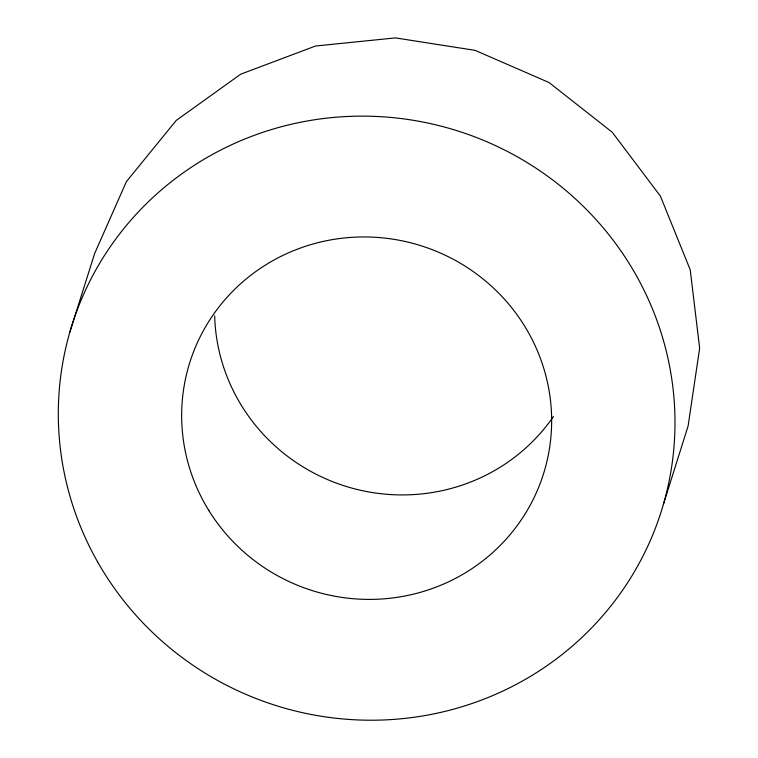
<?xml version="1.0" encoding="UTF-8"?>
<svg xmlns="http://www.w3.org/2000/svg" width="758" height="758" viewBox="0 0 758 758"><rect width="100%" height="100%" fill="white"/><g stroke="black" fill="none" stroke-linecap="round" stroke-linejoin="round"><path stroke-width="1.14" d="M69.907 331.947L94.617 253.598L126.397 181.617L176.244 120.418L240.741 74.17L315.508 46.02L395.439 37.9L475.095 50.35L549.048 82.537L612.246 132.252L660.398 196.104L690.206 269.763L699.653 348.187L688.093 426.053L663.383 504.402M553.435 416.512A185.407 180.802 17.5 0 1 348.244 487.062A185.407 180.802 17.5 0 1 214.656 315.849M97.602 561.896A309.018 301.333 17.5 0 0 631.604 576.383A309.018 301.333 17.5 0 0 370.738 116.249A309.018 301.333 17.5 0 0 97.602 561.896M208.924 510.636A185.407 180.802 17.5 0 0 529.236 506.922A185.407 180.802 17.5 0 0 361.784 236.96A185.407 180.802 17.5 0 0 208.924 510.636"/></g></svg>
